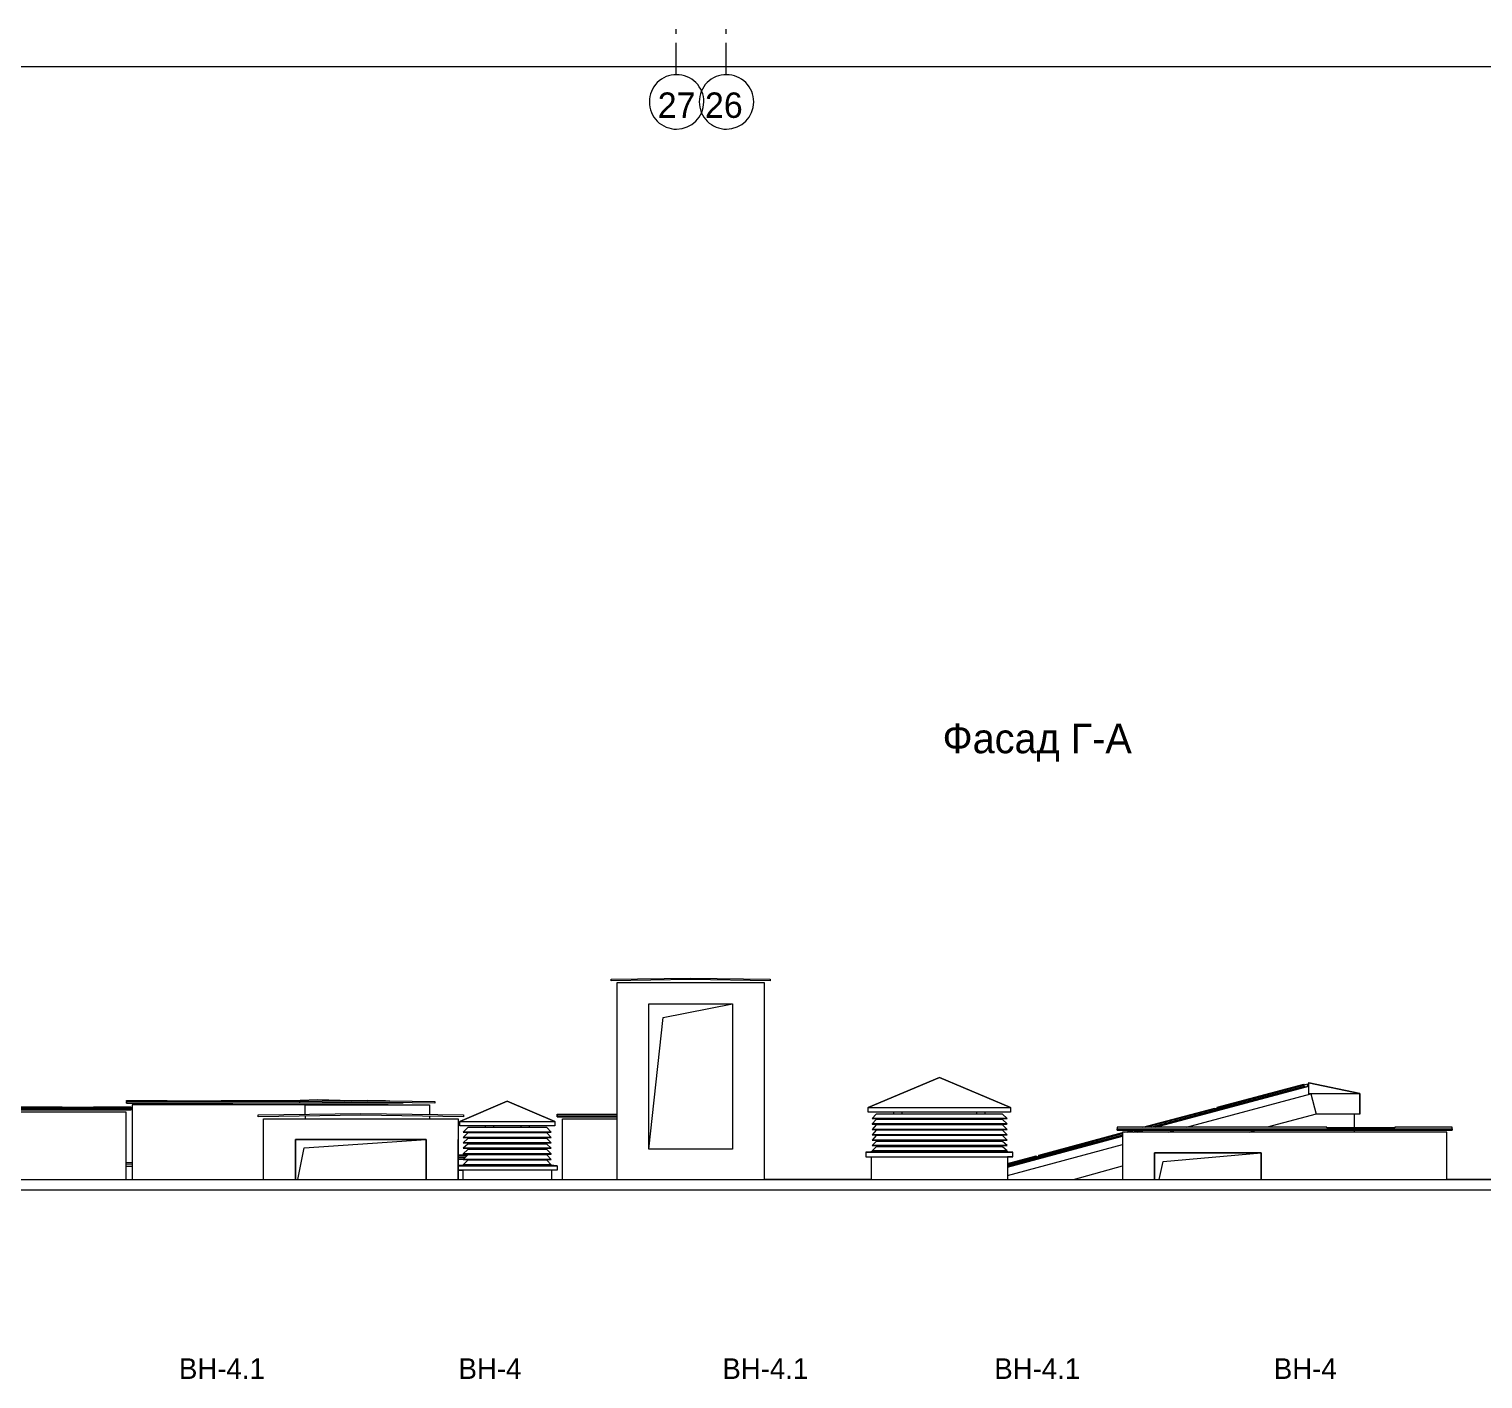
# Model space of a CAD drawing. Header units: millimetres. Extents: x 2294 to 908349, y -83289 to 219220.
# Drawn here: x 349630 to 366203, y -25334 to -9943 of the extents above; entities that cross this region are included whole.
import ezdxf

# ---------------------------------------------------------------- set-up
doc = ezdxf.new("R2010")
doc.units = ezdxf.units.MM
doc.layers.add('PDF _Геометрия', color=7, linetype='Continuous')
doc.layers.add('PDF _Текст', color=7, linetype='Continuous')

msp = doc.modelspace()

# ---------------------------------------------------------------- linework, layer by layer
at = {"layer": 'PDF _Геометрия', "lineweight": 9}
for points in [[(357007.3868476397, -9995.518082183436), (357007.3868476397, -9943.05919267761)], [(357575.6914838331, -9995.518082183436), (357575.6914838331, -9943.05919267761)], [(357007.3868476397, -10467.64808754681), (357007.3868476397, -10100.43586114759)], [(357575.6914838331, -10467.64808754681), (357575.6914838331, -10100.43586114759)], [(319709.1164227484, -10371.47345685645), (372653.2506370454, -10371.47345685645), (399416.0274234137, -10371.47345685645)], [(359177.8486377564, -22800.34524244769), (359230.3075272148, -22800.34524244769), (359230.3075272148, -23058.26811576867), (358015.0099207782, -23058.26811576867), (358015.0099207782, -20815.65059020976), (357905.7205676534, -20815.65059020976), (356331.9538830449, -20815.65059020976), (356331.9538830449, -23058.26811576867)], [(356694.794535425, -22712.91375993798), (356856.542777915, -21213.46383549878), (357647.7976943799, -21056.0871670288)], [(359230.3075272148, -22293.24264408043), (359195.3349343059, -22293.24264408043), (359195.3349343059, -22240.7837545746), (360008.4477213384, -21895.4293987914), (360817.1889341627, -22240.7837545746), (360817.1889341627, -22293.24264408043), (360782.2163412538, -22293.24264408043)], [(360817.1889341627, -22240.7837545746), (360008.4477213384, -21895.4293987914), (359195.3349343059, -22240.7837545746)], [(362355.9830258624, -22463.73403489171), (363160.3526646667, -22249.52690284932), (364152.6999907386, -21982.86088125361), (364161.4431389668, -22000.34717780305), (364161.4431389668, -22009.09032603027)], [(362469.6439530053, -22463.73403489171), (364218.2736026333, -21995.97560364148), (362469.6439530053, -22463.73403489171), (364218.2736026333, -21995.97560364148), (362465.2723789872, -22463.73403489171)], [(363177.838961123, -22245.15532868868), (363173.467387008, -22236.41218046052), (364161.4431389668, -21974.11773302639), (364165.8147130799, -21978.48930713953)], [(364170.1862872881, -21995.97560364148), (364170.1862872881, -22009.09032603027), (364170.1862872881, -21995.97560364148), (364161.4431389668, -22000.34717780305), (364152.6999907386, -21982.86088125361), (364205.158880197, -21969.74615891231), (364209.5304544051, -21987.23245541425), (364200.7873060838, -21987.23245541425), (364200.7873060838, -22000.34717780305)], [(364218.2736026333, -21952.25986241037), (364218.2736026333, -21952.25986241037)], [(364218.2736026333, -22087.77866026526), (364218.2736026333, -22079.03551203804), (364218.2736026333, -21956.63143652445), (364799.6929611699, -22079.03551203804), (364218.2736026333, -21956.63143652445), (364218.2736026333, -21952.25986241037)], [(364218.2736026333, -21956.63143652445), (364218.2736026333, -21952.25986241037), (364218.2736026333, -21956.63143652445)], [(364218.2736026333, -21952.25986241037), (364218.2736026333, -21952.25986241037)], [(364218.2736026333, -21956.63143652445), (364218.2736026333, -21956.63143652445)], [(364218.2736026333, -21956.63143652445), (364218.2736026333, -21956.63143652445)], [(353276.2235705, -22179.58171684155), (353486.0591284302, -22179.58171684155), (352716.6620827229, -22188.32486506877), (352716.6620827229, -22170.83856861433), (350740.7105787122, -22170.83856861433), (350740.7105787122, -22157.72384622553), (351204.0974358008, -22157.72384622553), (351204.0974358008, -22162.09542033961), (351820.4893872463, -22162.09542033961), (351820.4893872463, -22157.72384622553), (352721.033656836, -22157.72384622553), (352922.126066443, -22153.35227211239), (352721.033656836, -22157.72384622553), (352922.126066443, -22153.35227211239), (353302.4530151826, -22162.09542033961), (352922.126066443, -22153.35227211239), (353232.5078293649, -22157.72384622553)], [(350740.7105787122, -22170.83856861433), (350740.7105787122, -22188.32486506877), (351951.6366109387, -22188.32486506877)], [(353892.6155219455, -22183.9532910022), (353892.6155219455, -22188.32486506877), (350740.7105787122, -22188.32486506877), (350740.7105787122, -22179.58171684155)], [(351204.0974358008, -22162.09542033961), (351820.4893872463, -22162.09542033961)], [(352716.6620827229, -22170.83856861433), (353486.0591284302, -22157.72384622553), (353276.2235705, -22162.09542033961)], [(353691.5231123385, -22162.09542033961), (353486.0591284302, -22157.72384622553), (354255.4561743257, -22170.83856861433), (354255.4561743257, -22188.32486506877), (353486.0591284302, -22179.58171684155), (353691.5231123385, -22179.58171684155)], [(354570.2095112675, -22446.24773843726), (354539.6084923767, -22446.24773843726), (354539.6084923767, -22398.16042304458), (355081.6836837945, -22166.46699450025), (355623.758875024, -22398.16042304458), (355623.758875024, -22446.24773843726), (355588.7862821152, -22446.24773843726)], [(355623.758875024, -22398.16042304458), (355081.6836837945, -22166.46699450025), (354539.6084923767, -22398.16042304458)], [(362823.7414570642, -22463.73403489171), (364240.1314732009, -22083.40708610462), (364301.3335109823, -22315.10051469645), (363741.7720230152, -22463.73403489171)], [(364218.2736026333, -22079.03551203804), (364799.6929611699, -22079.03551203804), (364799.6929611699, -22315.10051469645), (364296.9619368692, -22315.10051469645)], [(364799.6929611699, -22315.10051469645), (364799.6929611699, -22079.03551203804), (364799.6929611699, -22315.10051469645)], [(347942.9031394408, -23058.26811576867), (348913.3925949433, -23058.26811576867), (348913.3925949433, -22288.87106996635), (350622.6780773592, -22288.87106996635), (350731.967430389, -22288.87106996635), (350731.967430389, -23058.26811576867)], [(348852.1905572587, -22258.27005107654), (348852.1905572587, -22267.01319930376), (348852.1905572587, -22245.15532868868), (350793.1694682655, -22245.15532868868), (350793.1694682655, -22236.41218046052), (350364.7552039907, -22236.41218046052), (350364.7552039907, -22240.7837545746), (350006.2861259137, -22240.7837545746), (350006.2861259137, -22236.41218046052), (348852.1905572587, -22236.41218046052), (348852.1905572587, -22245.15532868868)], [(348852.1905572587, -22267.01319930376), (350793.1694682655, -22267.01319930376), (348852.1905572587, -22267.01319930376)], [(350006.2861259137, -22240.7837545746), (350364.7552039907, -22240.7837545746)], [(350793.1694682655, -22245.15532868868), (350793.1694682655, -22267.01319930376), (350793.1694682655, -22258.27005107654)], [(353722.1241311342, -22210.18273573136), (350911.2019695234, -22210.18273573136), (350806.2841906068, -22210.18273573136), (350806.2841906068, -23058.26811576867)], [(352301.3625409794, -23058.26811576867), (352301.3625409794, -22367.55940420227), (354412.8328427956, -22367.55940420227), (354522.1221958273, -22367.55940420227), (354522.1221958273, -23058.26811576867), (354522.1221958273, -22603.62440685974)], [(352777.8641204075, -22315.10051469645), (352777.8641204075, -22210.18273573136), (354084.9647835144, -22210.18273573136), (354194.254136546, -22210.18273573136), (354194.254136546, -22319.47208880959)], [(352777.8641204075, -22336.95838531153), (352777.8641204075, -22367.55940420227)], [(354194.254136546, -22336.95838531153), (354194.254136546, -22367.55940420227)], [(355641.2451715735, -22953.35033675702), (355584.414707907, -22953.35033675702), (355584.414707907, -23058.26811576867), (355711.1903575812, -23058.26811576867), (355711.1903575812, -22367.55940420227), (356331.9538830449, -22367.55940420227)], [(355649.9883197066, -22323.84366292367), (355649.9883197066, -22315.10051469645), (356078.4025839795, -22315.10051469645), (356078.4025839795, -22319.47208880959), (356331.9538830449, -22319.47208880959), (356078.4025839795, -22319.47208880959)], [(355649.9883197066, -22332.58681119839), (355649.9883197066, -22345.70153353876), (355649.9883197066, -22323.84366292367), (356331.9538830449, -22323.84366292367)], [(355649.9883197066, -22345.70153353876), (356331.9538830449, -22345.70153353876), (355649.9883197066, -22345.70153353876)], [(360777.8447670457, -22363.1878300407), (360725.3858775874, -22315.10051469645), (359287.1379908812, -22315.10051469645), (359239.050675536, -22363.1878300407)], [(359488.2304005832, -22315.10051469645), (359488.2304005832, -22293.24264408043)], [(359488.2304005832, -22376.30255242949), (359488.2304005832, -22363.1878300407)], [(359580.0334572536, -22293.24264408043), (359580.0334572536, -22315.10051469645)], [(359580.0334572536, -22363.1878300407), (359580.0334572536, -22376.30255242949)], [(360432.490411405, -22315.10051469645), (360432.490411405, -22293.24264408043)], [(360432.490411405, -22376.30255242949), (360432.490411405, -22363.1878300407)], [(360524.2934679803, -22293.24264408043), (360524.2934679803, -22315.10051469645)], [(360524.2934679803, -22363.1878300407), (360524.2934679803, -22376.30255242949)], [(368799.6832845346, -22367.55940420227), (366552.694184721, -22367.55940420227), (366552.694184721, -23058.26811576867), (365792.0402872418, -23058.26811576867), (365792.0402872418, -22520.56449851068), (365682.7509340202, -22520.56449851068), (362093.6885783789, -22520.56449851068), (362093.6885783789, -23058.26811576867)], [(362325.3820068766, -22463.73403489171), (363147.2379423273, -22245.15532868868), (363147.2379423273, -22253.89847696247)], [(364301.3335109823, -22306.35736642173), (364301.3335109823, -22310.72894058237)], [(364738.4909232934, -22472.47718316643), (364738.4909232934, -22315.10051469645)], [(355531.9558184487, -22468.10560900485), (355580.043133887, -22520.56449851068), (355531.9558184487, -22468.10560900485), (354631.4115489521, -22468.10560900485), (354578.9526594938, -22520.56449851068)], [(354578.9526594938, -22520.56449851068), (355580.043133887, -22520.56449851068), (354578.9526594938, -22520.56449851068)], [(355580.043133887, -22581.76653624466), (355531.9558184487, -22529.30764673883), (354631.4115489521, -22529.30764673883), (354578.9526594938, -22581.76653624466)], [(354832.5039586541, -22468.10560900485), (354832.5039586541, -22446.24773843726)], [(354832.5039586541, -22529.30764673883), (354832.5039586541, -22520.56449851068)], [(354924.3070153245, -22446.24773843726), (354924.3070153245, -22468.10560900485)], [(354924.3070153245, -22520.56449851068), (354924.3070153245, -22529.30764673883)], [(355239.0603521713, -22468.10560900485), (355239.0603521713, -22446.24773843726)], [(355239.0603521713, -22529.30764673883), (355239.0603521713, -22520.56449851068)], [(355330.8634088417, -22446.24773843726), (355330.8634088417, -22468.10560900485)], [(355330.8634088417, -22520.56449851068), (355330.8634088417, -22529.30764673883)], [(360777.8447670457, -22424.38986777375), (360725.3858775874, -22376.30255242949), (359287.1379908812, -22376.30255242949), (359239.050675536, -22424.38986777375)], [(360777.8447670457, -22489.96347962087), (360725.3858775874, -22437.50459016254), (359287.1379908812, -22437.50459016254), (359239.050675536, -22489.96347962087)], [(360777.8447670457, -22551.16551740142), (360725.3858775874, -22498.70662789559), (359287.1379908812, -22498.70662789559), (359239.050675536, -22551.16551740142)], [(359488.2304005832, -22437.50459016254), (359488.2304005832, -22428.76144193532)], [(359488.2304005832, -22498.70662789559), (359488.2304005832, -22489.96347962087)], [(359580.0334572536, -22428.76144193532), (359580.0334572536, -22437.50459016254)], [(359580.0334572536, -22489.96347962087), (359580.0334572536, -22498.70662789559)], [(360432.490411405, -22437.50459016254), (360432.490411405, -22428.76144193532)], [(360432.490411405, -22498.70662789559), (360432.490411405, -22489.96347962087)], [(360524.2934679803, -22428.76144193532), (360524.2934679803, -22437.50459016254)], [(360524.2934679803, -22489.96347962087), (360524.2934679803, -22498.70662789559)], [(360782.2163412538, -22887.7767249099), (361127.5706970845, -22795.97366833361), (362093.6885783789, -22533.67922089947)], [(361140.6854194258, -22791.60209417297), (361140.6854194258, -22782.85894594574), (362093.6885783789, -22524.93607267225)], [(362032.4865406943, -22485.59190555429), (362032.4865406943, -22498.70662789559), (362032.4865406943, -22481.22033139365), (365853.2423249264, -22481.22033139365), (365853.2423249264, -22463.73403489171), (365197.5062062689, -22463.73403489171), (365197.5062062689, -22472.47718316643), (364423.7375863534, -22472.47718316643), (364423.7375863534, -22463.73403489171), (362032.4865406943, -22463.73403489171), (362032.4865406943, -22481.22033139365)], [(362032.4865406943, -22498.70662789559), (365853.2423249264, -22498.70662789559), (362032.4865406943, -22498.70662789559)], [(362115.5464489483, -22520.56449851068), (362128.6611713828, -22516.19292439753), (362128.6611713828, -22520.56449851068)], [(362146.1474679322, -22520.56449851068), (362224.8358021681, -22498.70662789559)], [(362159.2621902735, -22516.19292439753), (362159.2621902735, -22507.44977612281), (362194.2347831824, -22498.70662789559)], [(362334.1251552929, -22498.70662789559), (362255.4368210589, -22520.56449851068)], [(362338.4967293129, -22498.70662789559), (362259.808395077, -22520.56449851068)], [(362618.277473249, -22520.56449851068), (362692.5942333699, -22498.70662789559)], [(363536.3080392932, -22520.56449851068), (363610.6247993209, -22498.70662789559)], [(364423.7375863534, -22472.47718316643), (365197.5062062689, -22472.47718316643)], [(364738.4909232934, -22520.56449851068), (364738.4909232934, -22498.70662789559)], [(365853.2423249264, -22481.22033139365), (365853.2423249264, -22498.70662789559), (365853.2423249264, -22485.59190555429)], [(352694.8042121534, -23058.26811576867), (352764.7493979731, -22699.79903759668), (354154.909969429, -22603.62440685974)], [(354578.9526594938, -22581.76653624466), (355580.043133887, -22581.76653624466), (354578.9526594938, -22581.76653624466)], [(354578.9526594938, -22642.96857397771), (355580.043133887, -22642.96857397771), (354578.9526594938, -22642.96857397771)], [(355580.043133887, -22704.17061171075), (355531.9558184487, -22656.08329636557), (354631.4115489521, -22656.08329636557), (354578.9526594938, -22704.17061171075)], [(354578.9526594938, -22704.17061171075), (355580.043133887, -22704.17061171075), (354578.9526594938, -22704.17061171075)], [(355531.9558184487, -22590.50968451938), (354631.4115489521, -22590.50968451938)], [(354832.5039586541, -22590.50968451938), (354832.5039586541, -22581.76653624466)], [(354832.5039586541, -22656.08329636557), (354832.5039586541, -22642.96857397771)], [(354832.5039586541, -22717.28533409862), (354832.5039586541, -22704.17061171075)], [(354924.3070153245, -22581.76653624466), (354924.3070153245, -22590.50968451938)], [(354924.3070153245, -22642.96857397771), (354924.3070153245, -22656.08329636557)], [(354924.3070153245, -22704.17061171075), (354924.3070153245, -22717.28533409862)], [(355239.0603521713, -22590.50968451938), (355239.0603521713, -22581.76653624466)], [(355239.0603521713, -22656.08329636557), (355239.0603521713, -22642.96857397771)], [(355239.0603521713, -22717.28533409862), (355239.0603521713, -22704.17061171075)], [(355330.8634088417, -22581.76653624466), (355330.8634088417, -22590.50968451938)], [(355330.8634088417, -22642.96857397771), (355330.8634088417, -22656.08329636557)], [(355330.8634088417, -22704.17061171075), (355330.8634088417, -22717.28533409862)], [(360725.3858775874, -22559.90866562864), (359287.1379908812, -22559.90866562864), (359239.050675536, -22612.36755513446)], [(360777.8447670457, -22673.56959282001), (360725.3858775874, -22625.48227747576), (359287.1379908812, -22625.48227747576), (359239.050675536, -22673.56959282001)], [(360777.8447670457, -22734.77163060056), (360725.3858775874, -22686.68431520881), (359287.1379908812, -22686.68431520881), (359239.050675536, -22734.77163060056)], [(359488.2304005832, -22559.90866562864), (359488.2304005832, -22551.16551740142)], [(359488.2304005832, -22625.48227747576), (359488.2304005832, -22612.36755513446)], [(359488.2304005832, -22686.68431520881), (359488.2304005832, -22673.56959282001)], [(359580.0334572536, -22551.16551740142), (359580.0334572536, -22559.90866562864)], [(359580.0334572536, -22612.36755513446), (359580.0334572536, -22625.48227747576)], [(359580.0334572536, -22673.56959282001), (359580.0334572536, -22686.68431520881)], [(360432.490411405, -22559.90866562864), (360432.490411405, -22551.16551740142)], [(360432.490411405, -22625.48227747576), (360432.490411405, -22612.36755513446)], [(360432.490411405, -22686.68431520881), (360432.490411405, -22673.56959282001)], [(360524.2934679803, -22551.16551740142), (360524.2934679803, -22559.90866562864)], [(360524.2934679803, -22612.36755513446), (360524.2934679803, -22625.48227747576)], [(360524.2934679803, -22673.56959282001), (360524.2934679803, -22686.68431520881)], [(362093.6885783789, -22564.28023978928), (360782.2163412538, -22918.37774380064), (362093.6885783789, -22564.28023978928)], [(360782.2163412538, -22918.37774380064), (362093.6885783789, -22564.28023978928), (360782.2163412538, -22914.00616968656)], [(360782.2163412538, -23014.55237449007), (362093.6885783789, -22660.45487047965)], [(350731.967430389, -22861.54728018073), (350806.2841906068, -22865.91885429481)], [(354522.1221958273, -22787.23052010639), (354618.2968266108, -22787.23052010639)], [(354522.1221958273, -22809.08839067491), (354600.8105300614, -22809.08839067491), (354522.1221958273, -22809.08839067491)], [(354832.5039586541, -22839.68940956565), (354832.5039586541, -22830.94626129093), (354522.1221958273, -22830.94626129093)], [(355580.043133887, -22765.3726494438), (355531.9558184487, -22717.28533409862), (354631.4115489521, -22717.28533409862), (354578.9526594938, -22765.3726494438)], [(355531.9558184487, -22778.48737183167), (354631.4115489521, -22778.48737183167), (354578.9526594938, -22830.94626129093)], [(354578.9526594938, -22830.94626129093), (355580.043133887, -22830.94626129093), (354578.9526594938, -22830.94626129093)], [(355580.043133887, -22892.14829907147), (355531.9558184487, -22839.68940956565), (354631.4115489521, -22839.68940956565), (354578.9526594938, -22892.14829907147)], [(354832.5039586541, -22778.48737183167), (354832.5039586541, -22769.74422355788)], [(354924.3070153245, -22769.74422355788), (354924.3070153245, -22778.48737183167)], [(355094.7984061358, -22830.94626129093), (354924.3070153245, -22830.94626129093), (354924.3070153245, -22839.68940956565)], [(355239.0603521713, -22778.48737183167), (355239.0603521713, -22769.74422355788)], [(355239.0603521713, -22839.68940956565), (355239.0603521713, -22830.94626129093)], [(355330.8634088417, -22769.74422355788), (355330.8634088417, -22778.48737183167)], [(355330.8634088417, -22830.94626129093), (355330.8634088417, -22839.68940956565)], [(359278.3948426549, -22739.14320471464), (359169.1054895283, -22747.88635298936), (360843.4183789403, -22747.88635298936), (360734.1290259087, -22739.14320471464)], [(359169.1054895283, -22747.88635298936), (359169.1054895283, -22800.34524244769), (360843.4183789403, -22800.34524244769), (360843.4183789403, -22747.88635298936)], [(360782.2163412538, -22879.03357668268), (361110.0844005351, -22791.60209417297), (361110.0844005351, -22795.97366833361)], [(360839.0468049203, -22800.34524244769), (360782.2163412538, -22800.34524244769), (360782.2163412538, -23058.26811576867)], [(362513.3596943324, -23058.26811576867), (362557.0754355625, -22852.80413195351), (363676.1984112156, -22756.62950121658)], [(350806.2841906068, -22883.40515079675), (350731.967430389, -22883.40515079675)], [(350731.967430389, -22909.63459552592), (350758.1968751666, -22909.63459552592), (350806.2841906068, -22909.63459552592)], [(354622.6684007258, -22892.14829907147), (354522.1221958273, -22900.89144729869)], [(354522.1221958273, -22905.26302141184), (355649.9883197066, -22905.26302141184), (355540.69896677, -22892.14829907147)], [(355649.9883197066, -22905.26302141184), (355649.9883197066, -22953.35033675702), (354522.1221958273, -22953.35033675702), (354574.5810852856, -22953.35033675702), (354574.5810852856, -23058.26811576867)], [(354578.9526594938, -22892.14829907147), (355580.043133887, -22892.14829907147), (354578.9526594938, -22892.14829907147)], [(361534.1270906017, -23058.26811576867), (362093.6885783789, -22905.26302141184)], [(335811.7849456486, -23097.61228288664), (336432.5484713023, -23058.26811576867), (336463.149490003, -23058.26811576867), (375969.0648475909, -23058.26811576867), (375969.0648475909, -23180.67219123477), (336463.149490003, -23180.67219123477), (336463.149490003, -23058.26811576867)]]:
    msp.add_lwpolyline(points, dxfattribs=at)
at = {"layer": 'PDF _Геометрия', "lineweight": 18}
for points in [[(357011.7584218478, -10463.27651343273, 0.4225352112612406), (356701.3766591141, -10773.65827630705, 0.4172634351384606), (357011.7584218478, -11084.04003908637, 0.411971830988338), (357322.1401845796, -10773.65827625955, 0.4172634351384605)], [(357580.0630578531, -10463.27651343273, 0.4225352112612406), (357269.6812951213, -10773.65827630705, 0.4172634351384606), (357580.0630580413, -11084.04003908637, 0.411971830988338), (357890.444820775, -10773.65827625955, 0.4172634351384605)]]:
    msp.add_lwpolyline(points, format="xyb", close=True, dxfattribs=at)
at = {"layer": 'PDF _Геометрия', "lineweight": 9}
for points in [[(358076.2119584647, -20793.79271959374), (357171.296114855, -20780.67799720587), (356266.3802712453, -20793.79271959374), (356266.3802712453, -20776.3064230918), (357171.296114855, -20763.19170070393), (358076.2119584647, -20776.3064230918)], [(357647.7976943799, -22712.91375993798), (356694.794535425, -22712.91375993798), (356694.794535425, -21056.0871670288), (357647.7976943799, -21056.0871670288)], [(357647.7976943799, -21056.0871670288), (357647.7976943799, -22712.91375993798), (356694.794535425, -22712.91375993798), (356694.794535425, -21056.0871670288)], [(364161.4431389668, -22000.34717780305), (363164.7242386867, -22267.01319930376)], [(364218.2736026333, -21956.63143652445), (364218.2736026333, -21952.25986241037)], [(354583.3242336069, -22345.70153353876), (353411.7423684024, -22328.21523708431), (352240.1605031029, -22345.70153353876), (352240.1605031029, -22323.84366292367), (353411.7423684024, -22306.35736642173), (354583.3242336069, -22323.84366292367)], [(359195.3349343059, -22240.7837545746), (360817.1889341627, -22240.7837545746), (360817.1889341627, -22293.24264408043), (359195.3349343059, -22293.24264408043)], [(359239.050675536, -22363.1878300407), (360773.4731930275, -22363.1878300407), (360777.8447670457, -22363.1878300407)], [(363164.7242386867, -22267.01319930376), (362425.9282118701, -22463.73403489171)], [(354539.6084923767, -22398.16042304458), (355623.758875024, -22398.16042304458), (355623.758875024, -22446.24773843726), (354539.6084923767, -22446.24773843726)], [(359239.050675536, -22424.38986777375), (359239.050675536, -22428.76144193532), (360773.4731930275, -22428.76144193532), (360777.8447670457, -22424.38986777375)], [(359239.050675536, -22489.96347962087), (360773.4731930275, -22489.96347962087), (360777.8447670457, -22489.96347962087)], [(362290.4094139677, -22498.70662789559), (362216.09265394, -22520.56449851068)], [(362338.4967293129, -22498.70662789559), (362259.808395077, -22520.56449851068)], [(354154.909969429, -22603.62440685974), (352668.5747673777, -22603.62440685974), (352668.5747673777, -23058.26811576867), (352668.5747673777, -22603.62440685974), (354154.909969429, -22603.62440685974), (354154.909969429, -23058.26811576867)], [(354578.9526594938, -22642.96857397771), (354631.4115489521, -22590.50968451938)], [(355531.9558184487, -22590.50968451938), (355580.043133887, -22642.96857397771)], [(359239.050675536, -22551.16551740142), (360773.4731930275, -22551.16551740142), (360777.8447670457, -22551.16551740142)], [(359239.050675536, -22612.36755513446), (360773.4731930275, -22612.36755513446), (360777.8447670457, -22612.36755513446)], [(359239.050675536, -22673.56959282001), (360773.4731930275, -22673.56959282001), (360777.8447670457, -22673.56959282001)], [(360725.3858775874, -22559.90866562864), (360777.8447670457, -22612.36755513446)], [(362093.6885783789, -22555.53709151549), (361131.9422711045, -22809.08839067491)], [(354522.1221958273, -22782.85894594574), (354627.039974744, -22782.85894594574)], [(354578.9526594938, -22765.3726494438), (354578.9526594938, -22769.74422355788), (355580.043133887, -22769.74422355788), (355580.043133887, -22765.3726494438)], [(355531.9558184487, -22778.48737183167), (355580.043133887, -22830.94626129093)], [(359239.050675536, -22734.77163060056), (359239.050675536, -22739.14320471464), (360773.4731930275, -22739.14320471464), (360777.8447670457, -22734.77163060056)], [(361131.9422711045, -22809.08839067491), (360782.2163412538, -22905.26302141184)], [(363676.1984112156, -22756.62950121658), (362460.900804779, -22756.62950121658), (362460.900804779, -23058.26811576867), (362460.900804779, -22756.62950121658), (363676.1984112156, -22756.62950121658), (363676.1984112156, -23058.26811576867)]]:
    msp.add_lwpolyline(points, close=True, dxfattribs=at)

# ---------------------------------------------------------------- texts
at = {"layer": 'PDF _Текст', "attachment_point": 4, "style": ''}
for s, insert, char_height in [('27 26', (356796.464580158, -10812.76036560594), 289.4502280538725), ('Фасад Г-А', (360042.6051431675, -18079.85396738769), 337.879872781825), ('ВН-4.1', (351338.88082864, -25216.03724799817), 235.2868864584291), ('ВН-4', (354525.8003324741, -25216.03724799817), 235.2868864584291), ('ВН-4.1', (357533.3766263598, -25216.03724799817), 235.2868864584291), ('ВН-4.1', (360632.6411913843, -25216.03724799817), 235.2868864584291), ('ВН-4', (363819.5651421738, -25216.03724799817), 235.2868864584291)]:
    msp.add_mtext(s, dxfattribs=dict(at, insert=insert, char_height=char_height))

doc.saveas('drawing.dxf')
